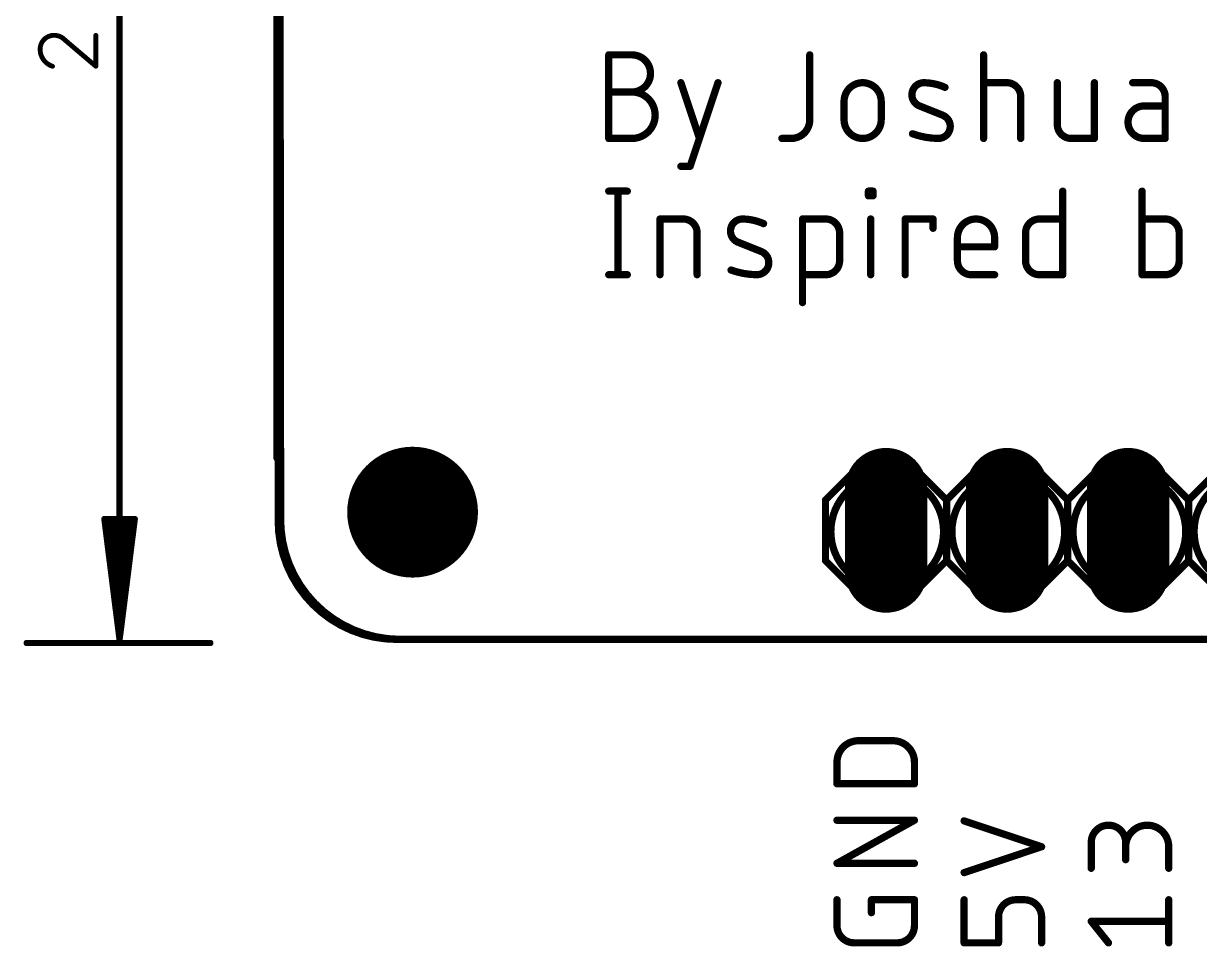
# Model space of a CAD drawing. Extents: x 6 to 264, y 30 to 75.
# Drawn here: x 5.58 to 30.25, y 30.39 to 49.74 of the extents above; entities that cross this region are included whole.
import ezdxf

# ---------------------------------------------------------------- set-up
doc = ezdxf.new("R2010")
doc.units = 0
for name, color, linetype in [('100', 3, 'CONTINUOUS'), ('101', 190, 'CONTINUOUS'), ('17', 110, 'CONTINUOUS'), ('20', 31, 'CONTINUOUS'), ('21', 253, 'CONTINUOUS'), ('25', 253, 'CONTINUOUS'), ('29', 253, 'CONTINUOUS'), ('30', 253, 'CONTINUOUS'), ('44', 253, 'CONTINUOUS'), ('47', 253, 'CONTINUOUS'), ('48', 253, 'CONTINUOUS'), ('51', 253, 'CONTINUOUS')]:
    doc.layers.add(name, color=color, linetype=linetype)

# ---------------------------------------------------------------- blocks, each defined once
blk = doc.blocks.new('RECT')
blk.add_solid([(-0.5, -0.5), (0.5, -0.5), (-0.5, 0.5), (0.5, 0.5)])
blk = doc.blocks.new('LONGP100')
at = {"const_width": 1}
blk.add_lwpolyline([(-0.5, 0), (0.5, 0)], dxfattribs=at)
at = {"const_width": 0.5}
for points in [[(-0.5, 0.25, 1), (-0.5, -0.25)], [(0.5, -0.25, 1), (0.5, 0.25)]]:
    blk.add_lwpolyline(points, format="xyb", dxfattribs=at)

msp = doc.modelspace()

# ---------------------------------------------------------------- linework, layer by layer
at = {"layer": '100', "const_width": 0.1524}
for points in [[(10.8966, 40.64), (10.8966, 62.8904)], [(10.922, 39.3192), (10.922, 40.6146)], [(63.246, 36.83), (13.4112, 36.83)]]:
    msp.add_lwpolyline(points, dxfattribs=at)
at = {"layer": '100'}
for points, const_width in [([(10.8966, 40.64, 0.4142), (10.922, 40.6146)], 0.1524), ([(10.9347, 40.64, 1), (10.8585, 40.64)], 0.0762), ([(10.8585, 40.64, 1), (10.9347, 40.64)], 0.0762), ([(10.9601, 40.6146, 1), (10.8839, 40.6146)], 0.0762), ([(10.922, 40.5765, 1), (10.922, 40.6527)], 0.0762), ([(23.6982, 37.9077, 1), (23.6982, 40.2735, 1), (23.6982, 37.9077)], 0.1524), ([(26.2382, 37.9077, 1), (26.2382, 40.2735, 1), (26.2382, 37.9077)], 0.1524), ([(28.7782, 37.9077, 1), (28.7782, 40.2735, 1), (28.7782, 37.9077)], 0.1524), ([(31.3182, 37.9077, 1), (31.3182, 40.2735, 1), (31.3182, 37.9077)], 0.1524), ([(10.922, 39.3192, 0.4142), (13.4112, 36.83)], 0.1524), ([(10.9601, 39.3192, 1), (10.8839, 39.3192)], 0.0762), ([(10.8839, 39.3192, 1), (10.9601, 39.3192)], 0.0762), ([(13.4112, 36.8681, 1), (13.4112, 36.7919)], 0.0762), ([(13.4112, 36.7919, 1), (13.4112, 36.8681)], 0.0762)]:
    msp.add_lwpolyline(points, format="xyb", dxfattribs=dict(at, const_width=const_width))
at = {"layer": '101', "const_width": 0.1524}
for points in [[(10.8966, 40.64), (10.8966, 62.8904)], [(10.922, 39.3192), (10.922, 40.6146)], [(63.246, 36.83), (13.4112, 36.83)]]:
    msp.add_lwpolyline(points, dxfattribs=at)
at = {"layer": '101'}
for points, const_width in [([(10.8966, 40.64, 0.4142), (10.922, 40.6146)], 0.1524), ([(10.9347, 40.64, 1), (10.8585, 40.64)], 0.0762), ([(10.8585, 40.64, 1), (10.9347, 40.64)], 0.0762), ([(10.9601, 40.6146, 1), (10.8839, 40.6146)], 0.0762), ([(10.922, 40.5765, 1), (10.922, 40.6527)], 0.0762), ([(10.922, 39.3192, 0.4142), (13.4112, 36.83)], 0.1524), ([(10.9601, 39.3192, 1), (10.8839, 39.3192)], 0.0762), ([(10.8839, 39.3192, 1), (10.9601, 39.3192)], 0.0762), ([(13.4112, 36.8681, 1), (13.4112, 36.7919)], 0.0762), ([(13.4112, 36.7919, 1), (13.4112, 36.8681)], 0.0762)]:
    msp.add_lwpolyline(points, format="xyb", dxfattribs=dict(at, const_width=const_width))
at = {"layer": '20', "const_width": 0.1524}
for points in [[(10.9474, 62.865), (10.9728, 39.37)], [(13.462, 36.83), (63.246, 36.83)]]:
    msp.add_lwpolyline(points, dxfattribs=at)
at = {"layer": '20'}
for points, const_width in [([(10.9728, 39.37, 0.4142), (13.462, 36.83)], 0.1524), ([(11.0109, 39.3696, 1), (10.9347, 39.3704)], 0.0762), ([(10.9347, 39.37, 1), (11.0109, 39.37)], 0.0762), ([(13.462, 36.8681, 1), (13.462, 36.7919)], 0.0762), ([(13.4616, 36.7919, 1), (13.4624, 36.8681)], 0.0762)]:
    msp.add_lwpolyline(points, format="xyb", dxfattribs=dict(at, const_width=const_width))
for centre, radius in [((13.7414, 39.497), 1.27), ((23.6728, 39.116), 0.4953), ((26.2128, 39.116), 0.4953), ((28.7528, 39.116), 0.4953)]:
    msp.add_circle(centre, radius, dxfattribs=at)
at = {"layer": '21', "const_width": 0.1524}
for points in [[(23.0378, 40.386), (22.4028, 39.751)], [(23.0378, 40.386), (24.3078, 40.386)], [(24.3078, 40.386), (24.9428, 39.751)], [(24.9428, 39.751), (25.5778, 40.386)], [(25.5778, 40.386), (26.8478, 40.386)], [(26.8478, 40.386), (27.4828, 39.751)], [(27.4828, 39.751), (28.1178, 40.386)], [(28.1178, 40.386), (29.3878, 40.386)], [(29.3878, 40.386), (30.0228, 39.751)], [(30.6578, 40.386), (30.0228, 39.751)], [(22.4028, 39.751), (22.4028, 38.481)], [(24.9428, 39.751), (24.9428, 38.481)], [(27.4828, 39.751), (27.4828, 38.481)], [(30.0228, 39.751), (30.0228, 38.481)], [(22.4028, 38.481), (23.0378, 37.846)], [(24.9428, 38.481), (24.3078, 37.846)], [(25.5778, 37.846), (24.9428, 38.481)], [(27.4828, 38.481), (26.8478, 37.846)], [(28.1178, 37.846), (27.4828, 38.481)], [(30.0228, 38.481), (29.3878, 37.846)], [(30.0228, 38.481), (30.6578, 37.846)], [(24.3078, 37.846), (23.0378, 37.846)], [(26.8478, 37.846), (25.5778, 37.846)], [(29.3878, 37.846), (28.1178, 37.846)]]:
    msp.add_lwpolyline(points, dxfattribs=at)
at = {"layer": '21', "const_width": 0.0762}
for points in [[(23.0378, 40.4241, 1), (23.0378, 40.3479)], [(23.0647, 40.3591, 1), (23.0109, 40.4129)], [(24.3347, 40.4129, 1), (24.2809, 40.3591)], [(24.3078, 40.3479, 1), (24.3078, 40.4241)], [(25.5778, 40.4241, 1), (25.5778, 40.3479)], [(25.6047, 40.3591, 1), (25.5509, 40.4129)], [(26.8747, 40.4129, 1), (26.8209, 40.3591)], [(26.8478, 40.3479, 1), (26.8478, 40.4241)], [(28.1178, 40.4241, 1), (28.1178, 40.3479)], [(28.1447, 40.3591, 1), (28.0909, 40.4129)], [(29.4147, 40.4129, 1), (29.3609, 40.3591)], [(29.3878, 40.3479, 1), (29.3878, 40.4241)], [(22.4409, 39.751, 1), (22.3647, 39.751)], [(22.3759, 39.7779, 1), (22.4297, 39.7241)], [(24.9809, 39.751, 1), (24.9047, 39.751)], [(24.9159, 39.7779, 1), (24.9697, 39.7241)], [(24.9159, 39.7241, 1), (24.9697, 39.7779)], [(27.5209, 39.751, 1), (27.4447, 39.751)], [(27.4559, 39.7779, 1), (27.5097, 39.7241)], [(27.4559, 39.7241, 1), (27.5097, 39.7779)], [(30.0609, 39.751, 1), (29.9847, 39.751)], [(29.9959, 39.7779, 1), (30.0497, 39.7241)], [(29.9959, 39.7241, 1), (30.0497, 39.7779)], [(22.3647, 38.481, 1), (22.4409, 38.481)], [(22.4297, 38.5079, 1), (22.3759, 38.4541)], [(24.9047, 38.481, 1), (24.9809, 38.481)], [(24.9697, 38.5079, 1), (24.9159, 38.4541)], [(24.9697, 38.4541, 1), (24.9159, 38.5079)], [(27.4447, 38.481, 1), (27.5209, 38.481)], [(27.5097, 38.5079, 1), (27.4559, 38.4541)], [(27.5097, 38.4541, 1), (27.4559, 38.5079)], [(29.9847, 38.481, 1), (30.0609, 38.481)], [(30.0497, 38.5079, 1), (29.9959, 38.4541)], [(30.0497, 38.4541, 1), (29.9959, 38.5079)], [(23.0378, 37.8841, 1), (23.0378, 37.8079)], [(23.0109, 37.8191, 1), (23.0647, 37.8729)], [(24.2809, 37.8729, 1), (24.3347, 37.8191)], [(24.3078, 37.8079, 1), (24.3078, 37.8841)], [(25.5778, 37.8841, 1), (25.5778, 37.8079)], [(25.5509, 37.8191, 1), (25.6047, 37.8729)], [(26.8209, 37.8729, 1), (26.8747, 37.8191)], [(26.8478, 37.8079, 1), (26.8478, 37.8841)], [(28.1178, 37.8841, 1), (28.1178, 37.8079)], [(28.0909, 37.8191, 1), (28.1447, 37.8729)], [(29.3609, 37.8729, 1), (29.4147, 37.8191)], [(29.3878, 37.8079, 1), (29.3878, 37.8841)]]:
    msp.add_lwpolyline(points, format="xyb", dxfattribs=at)
at = {"layer": '25', "const_width": 0.1524}
for points in [[(17.8562, 47.3329), (17.8562, 49.0855)], [(17.8562, 49.0855), (18.343, 49.0855)], [(22.0729, 49.0855), (22.0729, 47.7224)], [(25.7198, 47.3329), (25.7198, 49.0855)], [(17.8562, 48.3066), (18.343, 48.3066)], [(19.3694, 48.5013), (19.7588, 47.3329)], [(19.5641, 46.7487), (20.1483, 48.5013)], [(25.7198, 48.5013), (26.2066, 48.5013)], [(27.266, 48.5013), (27.266, 47.625)], [(28.0449, 47.3329), (28.0449, 48.5013)], [(29.2368, 48.5013), (28.8474, 48.5013)], [(22.7931, 47.7224), (22.7931, 48.1118)], [(23.572, 48.1118), (23.572, 47.7224)], [(26.4987, 48.2092), (26.4987, 47.3329)], [(29.5289, 47.3329), (29.5289, 48.2092)], [(24.8617, 47.8197), (24.3749, 48.0145)], [(29.5289, 48.0145), (29.0908, 48.0145)], [(18.343, 47.3329), (17.8562, 47.3329)], [(21.6834, 47.3329), (21.4887, 47.3329)], [(27.5581, 47.3329), (28.0449, 47.3329)], [(29.0908, 47.3329), (29.5289, 47.3329)], [(19.3694, 46.7487), (19.5641, 46.7487)], [(17.8562, 46.228), (18.2457, 46.228)], [(18.0509, 46.228), (18.0509, 44.4754)], [(23.3035, 46.1306), (23.3035, 46.228)], [(23.3035, 46.228), (23.4008, 46.228)], [(23.4008, 46.1306), (23.3035, 46.1306)], [(23.4008, 46.228), (23.4008, 46.1306)], [(27.3793, 46.228), (27.3793, 44.4754)], [(29.0439, 46.228), (29.0439, 44.4754)], [(18.9316, 44.4754), (18.9316, 45.6438)], [(18.9316, 45.6438), (19.4184, 45.6438)], [(21.9204, 43.8912), (21.9204, 45.6438)], [(21.9204, 45.6438), (22.4072, 45.6438)], [(23.3522, 44.4754), (23.3522, 45.6438)], [(24.0752, 44.4754), (24.0752, 45.6438)], [(24.0752, 45.6438), (24.6594, 45.6438)], [(24.6594, 45.6438), (24.6594, 45.4491)], [(26.8924, 45.6438), (27.3793, 45.6438)], [(29.5308, 45.6438), (29.0439, 45.6438)], [(19.7105, 45.3517), (19.7105, 44.4754)], [(22.6993, 45.3517), (22.6993, 44.7675)], [(26.6003, 44.7675), (26.6003, 45.3517)], [(29.8229, 44.7675), (29.8229, 45.3517)], [(21.0554, 44.9622), (20.5686, 45.157)], [(25.1715, 44.7675), (25.1715, 45.2543)], [(25.9505, 45.2543), (25.9505, 45.0596)], [(25.9505, 45.0596), (25.1715, 45.0596)], [(17.8562, 44.4754), (18.2457, 44.4754)], [(22.4072, 44.4754), (21.9204, 44.4754)], [(25.9505, 44.4754), (25.4636, 44.4754)], [(27.3793, 44.4754), (26.8924, 44.4754)], [(29.0439, 44.4754), (29.5308, 44.4754)]]:
    msp.add_lwpolyline(points, dxfattribs=at)
at = {"layer": '25'}
for points, const_width in [([(17.8943, 49.0855, 1), (17.8181, 49.0855)], 0.0762), ([(17.8562, 49.1236, 1), (17.8562, 49.0474)], 0.0762), ([(18.343, 48.3066, 1), (18.343, 49.0855)], 0.1524), ([(18.343, 49.1236, 1), (18.343, 49.0474)], 0.0762), ([(18.343, 49.0474, 1), (18.343, 49.1236)], 0.0762), ([(22.111, 49.0855, 1), (22.0348, 49.0855)], 0.0762), ([(25.7579, 49.0855, 1), (25.6817, 49.0855)], 0.0762), ([(17.8562, 48.3447, 1), (17.8562, 48.2685)], 0.0762), ([(18.343, 47.3329, 1), (18.343, 48.3066)], 0.1524), ([(18.343, 48.3447, 1), (18.343, 48.2685)], 0.0762), ([(18.343, 48.3447, 1), (18.343, 48.2685)], 0.0762), ([(18.343, 48.2685, 1), (18.343, 48.3447)], 0.0762), ([(19.4055, 48.5133, 1), (19.3332, 48.4893)], 0.0762), ([(20.1844, 48.4893, 1), (20.1121, 48.5133)], 0.0762), ([(23.572, 48.1118, 1), (22.7931, 48.1118)], 0.1524), ([(24.4722, 48.5013, 0.8318), (24.3749, 48.0145)], 0.1524), ([(24.9104, 48.4039, 0.1025), (24.4722, 48.5013)], 0.1524), ([(24.4728, 48.5394, 1), (24.4717, 48.4632)], 0.0762), ([(24.4717, 48.4632, 1), (24.4728, 48.5394)], 0.0762), ([(24.8947, 48.3692, 1), (24.926, 48.4387)], 0.0762), ([(25.7198, 48.5394, 1), (25.7198, 48.4632)], 0.0762), ([(26.4987, 48.2092, 0.4142), (26.2066, 48.5013)], 0.1524), ([(26.2066, 48.5394, 1), (26.2066, 48.4632)], 0.0762), ([(26.2066, 48.4632, 1), (26.2066, 48.5394)], 0.0762), ([(27.3041, 48.5013, 1), (27.2279, 48.5013)], 0.0762), ([(28.083, 48.5013, 1), (28.0068, 48.5013)], 0.0762), ([(28.8474, 48.5394, 1), (28.8474, 48.4632)], 0.0762), ([(29.5289, 48.2092, 0.4142), (29.2368, 48.5013)], 0.1524), ([(29.2368, 48.5394, 1), (29.2368, 48.4632)], 0.0762), ([(29.2368, 48.4632, 1), (29.2368, 48.5394)], 0.0762), ([(22.8312, 48.1118, 1), (22.755, 48.1118)], 0.0762), ([(22.755, 48.1118, 1), (22.8312, 48.1118)], 0.0762), ([(23.6101, 48.1118, 1), (23.5339, 48.1118)], 0.0762), ([(23.5339, 48.1118, 1), (23.6101, 48.1118)], 0.0762), ([(26.5368, 48.2092, 1), (26.4606, 48.2092)], 0.0762), ([(26.4606, 48.2092, 1), (26.5368, 48.2092)], 0.0762), ([(29.567, 48.2092, 1), (29.4908, 48.2092)], 0.0762), ([(29.4908, 48.2092, 1), (29.567, 48.2092)], 0.0762), ([(24.389, 48.0498, 1), (24.3607, 47.9791)], 0.0762), ([(24.3607, 47.9791, 1), (24.389, 48.0498)], 0.0762), ([(24.7643, 47.3329, 0.8318), (24.8617, 47.8197)], 0.1524), ([(24.8758, 47.8551, 1), (24.8475, 47.7844)], 0.0762), ([(24.8475, 47.7844, 1), (24.8758, 47.8551)], 0.0762), ([(29.0908, 48.0145, 1), (29.0908, 47.3329)], 0.1524), ([(29.0908, 48.0526, 1), (29.0908, 47.9764)], 0.0762), ([(29.0908, 47.9764, 1), (29.0908, 48.0526)], 0.0762), ([(29.5289, 47.9764, 1), (29.5289, 48.0526)], 0.0762), ([(21.6834, 47.3329, 0.4142), (22.0729, 47.7224)], 0.1524), ([(22.111, 47.7224, 1), (22.0348, 47.7224)], 0.0762), ([(22.0348, 47.7224, 1), (22.111, 47.7224)], 0.0762), ([(22.7931, 47.7224, 1), (23.572, 47.7224)], 0.1524), ([(22.8312, 47.7224, 1), (22.755, 47.7224)], 0.0762), ([(22.755, 47.7224, 1), (22.8312, 47.7224)], 0.0762), ([(23.6101, 47.7224, 1), (23.5339, 47.7224)], 0.0762), ([(23.5339, 47.7224, 1), (23.6101, 47.7224)], 0.0762), ([(27.266, 47.625, 0.4142), (27.5581, 47.3329)], 0.1524), ([(27.3041, 47.625, 1), (27.2279, 47.625)], 0.0762), ([(27.2279, 47.625, 1), (27.3041, 47.625)], 0.0762), ([(17.8562, 47.371, 1), (17.8562, 47.2948)], 0.0762), ([(17.8181, 47.3329, 1), (17.8943, 47.3329)], 0.0762), ([(18.343, 47.371, 1), (18.343, 47.2948)], 0.0762), ([(18.343, 47.2948, 1), (18.343, 47.371)], 0.0762), ([(19.7227, 47.3209, 1), (19.795, 47.3449)], 0.0762), ([(21.4887, 47.371, 1), (21.4887, 47.2948)], 0.0762), ([(21.6834, 47.371, 1), (21.6834, 47.2948)], 0.0762), ([(21.6834, 47.2948, 1), (21.6834, 47.371)], 0.0762), ([(24.2288, 47.4303, 0.083), (24.7643, 47.3329)], 0.1524), ([(24.2417, 47.4661, 1), (24.2159, 47.3944)], 0.0762), ([(24.7649, 47.371, 1), (24.7638, 47.2948)], 0.0762), ([(24.7638, 47.2948, 1), (24.7649, 47.371)], 0.0762), ([(25.6817, 47.3329, 1), (25.7579, 47.3329)], 0.0762), ([(26.4606, 47.3329, 1), (26.5368, 47.3329)], 0.0762), ([(27.5581, 47.371, 1), (27.5581, 47.2948)], 0.0762), ([(27.5581, 47.2948, 1), (27.5581, 47.371)], 0.0762), ([(28.0068, 47.3329, 1), (28.083, 47.3329)], 0.0762), ([(28.0449, 47.2948, 1), (28.0449, 47.371)], 0.0762), ([(29.0908, 47.371, 1), (29.0908, 47.2948)], 0.0762), ([(29.0908, 47.2948, 1), (29.0908, 47.371)], 0.0762), ([(29.4908, 47.3329, 1), (29.567, 47.3329)], 0.0762), ([(29.5289, 47.2948, 1), (29.5289, 47.371)], 0.0762), ([(19.3694, 46.7868, 1), (19.3694, 46.7106)], 0.0762), ([(19.5279, 46.7607, 1), (19.6002, 46.7367)], 0.0762), ([(19.5641, 46.7106, 1), (19.5641, 46.7868)], 0.0762), ([(17.8562, 46.2661, 1), (17.8562, 46.1899)], 0.0762), ([(18.089, 46.228, 1), (18.0128, 46.228)], 0.0762), ([(18.2457, 46.1899, 1), (18.2457, 46.2661)], 0.0762), ([(23.3416, 46.228, 1), (23.2654, 46.228)], 0.0762), ([(23.3035, 46.2661, 1), (23.3035, 46.1899)], 0.0762), ([(23.3035, 46.1687, 1), (23.3035, 46.0925)], 0.0762), ([(23.2654, 46.1306, 1), (23.3416, 46.1306)], 0.0762), ([(23.4389, 46.228, 1), (23.3627, 46.228)], 0.0762), ([(23.3627, 46.1306, 1), (23.4389, 46.1306)], 0.0762), ([(23.4008, 46.1899, 1), (23.4008, 46.2661)], 0.0762), ([(23.4008, 46.0925, 1), (23.4008, 46.1687)], 0.0762), ([(27.4174, 46.228, 1), (27.3412, 46.228)], 0.0762), ([(29.082, 46.228, 1), (29.0058, 46.228)], 0.0762), ([(18.9697, 45.6438, 1), (18.8935, 45.6438)], 0.0762), ([(18.9316, 45.6819, 1), (18.9316, 45.6057)], 0.0762), ([(19.7105, 45.3517, 0.4142), (19.4184, 45.6438)], 0.1524), ([(19.4184, 45.6819, 1), (19.4184, 45.6057)], 0.0762), ([(19.4184, 45.6057, 1), (19.4184, 45.6819)], 0.0762), ([(20.6659, 45.6438, 0.8318), (20.5686, 45.157)], 0.1524), ([(21.1041, 45.5464, 0.1025), (20.6659, 45.6438)], 0.1524), ([(20.6665, 45.6819, 1), (20.6654, 45.6057)], 0.0762), ([(20.6654, 45.6057, 1), (20.6665, 45.6819)], 0.0762), ([(21.9585, 45.6438, 1), (21.8823, 45.6438)], 0.0762), ([(21.9204, 45.6819, 1), (21.9204, 45.6057)], 0.0762), ([(22.6993, 45.3517, 0.4142), (22.4072, 45.6438)], 0.1524), ([(22.4072, 45.6819, 1), (22.4072, 45.6057)], 0.0762), ([(22.4072, 45.6057, 1), (22.4072, 45.6819)], 0.0762), ([(23.3903, 45.6438, 1), (23.3141, 45.6438)], 0.0762), ([(24.1133, 45.6438, 1), (24.0371, 45.6438)], 0.0762), ([(24.0752, 45.6819, 1), (24.0752, 45.6057)], 0.0762), ([(24.6975, 45.6438, 1), (24.6213, 45.6438)], 0.0762), ([(24.6594, 45.6057, 1), (24.6594, 45.6819)], 0.0762), ([(25.9505, 45.2543, 1), (25.1715, 45.2543)], 0.1524), ([(26.8924, 45.6438, 0.4142), (26.6003, 45.3517)], 0.1524), ([(26.8924, 45.6819, 1), (26.8924, 45.6057)], 0.0762), ([(26.8924, 45.6057, 1), (26.8924, 45.6819)], 0.0762), ([(27.3793, 45.6057, 1), (27.3793, 45.6819)], 0.0762), ([(29.0439, 45.6819, 1), (29.0439, 45.6057)], 0.0762), ([(29.8229, 45.3517, 0.4142), (29.5308, 45.6438)], 0.1524), ([(29.5308, 45.6819, 1), (29.5308, 45.6057)], 0.0762), ([(29.5308, 45.6057, 1), (29.5308, 45.6819)], 0.0762), ([(19.7486, 45.3517, 1), (19.6724, 45.3517)], 0.0762), ([(21.0884, 45.5117, 1), (21.1197, 45.5812)], 0.0762), ([(22.7374, 45.3517, 1), (22.6612, 45.3517)], 0.0762), ([(24.6213, 45.4491, 1), (24.6975, 45.4491)], 0.0762), ([(26.6384, 45.3517, 1), (26.5622, 45.3517)], 0.0762), ([(29.861, 45.3517, 1), (29.7848, 45.3517)], 0.0762), ([(19.6724, 45.3517, 1), (19.7486, 45.3517)], 0.0762), ([(20.5827, 45.1923, 1), (20.5544, 45.1216)], 0.0762), ([(20.5544, 45.1216, 1), (20.5827, 45.1923)], 0.0762), ([(22.6612, 45.3517, 1), (22.7374, 45.3517)], 0.0762), ([(25.2096, 45.2543, 1), (25.1334, 45.2543)], 0.0762), ([(25.1334, 45.2543, 1), (25.2096, 45.2543)], 0.0762), ([(25.9886, 45.2543, 1), (25.9124, 45.2543)], 0.0762), ([(25.9124, 45.2543, 1), (25.9886, 45.2543)], 0.0762), ([(26.5622, 45.3517, 1), (26.6384, 45.3517)], 0.0762), ([(29.7848, 45.3517, 1), (29.861, 45.3517)], 0.0762), ([(20.958, 44.4754, 0.8318), (21.0554, 44.9622)], 0.1524), ([(21.0695, 44.9976, 1), (21.0413, 44.9269)], 0.0762), ([(21.0412, 44.9269, 1), (21.0696, 44.9976)], 0.0762), ([(25.1715, 45.0977, 1), (25.1715, 45.0215)], 0.0762), ([(25.9124, 45.0596, 1), (25.9886, 45.0596)], 0.0762), ([(25.9505, 45.0215, 1), (25.9505, 45.0977)], 0.0762), ([(22.4072, 44.4754, 0.4142), (22.6993, 44.7675)], 0.1524), ([(22.7374, 44.7675, 1), (22.6612, 44.7675)], 0.0762), ([(22.6612, 44.7675, 1), (22.7374, 44.7675)], 0.0762), ([(25.1715, 44.7675, 0.4142), (25.4636, 44.4754)], 0.1524), ([(25.2096, 44.7675, 1), (25.1334, 44.7675)], 0.0762), ([(25.1334, 44.7675, 1), (25.2096, 44.7675)], 0.0762), ([(26.6003, 44.7675, 0.4142), (26.8924, 44.4754)], 0.1524), ([(26.6384, 44.7675, 1), (26.5622, 44.7675)], 0.0762), ([(26.5622, 44.7675, 1), (26.6384, 44.7675)], 0.0762), ([(29.5308, 44.4754, 0.4142), (29.8229, 44.7675)], 0.1524), ([(29.861, 44.7675, 1), (29.7848, 44.7675)], 0.0762), ([(29.7848, 44.7675, 1), (29.861, 44.7675)], 0.0762), ([(17.8562, 44.5135, 1), (17.8562, 44.4373)], 0.0762), ([(18.0128, 44.4754, 1), (18.089, 44.4754)], 0.0762), ([(18.2457, 44.4373, 1), (18.2457, 44.5135)], 0.0762), ([(18.8935, 44.4754, 1), (18.9697, 44.4754)], 0.0762), ([(19.6724, 44.4754, 1), (19.7486, 44.4754)], 0.0762), ([(20.4225, 44.5728, 0.083), (20.958, 44.4754)], 0.1524), ([(20.4354, 44.6086, 1), (20.4096, 44.5369)], 0.0762), ([(20.9586, 44.5135, 1), (20.9575, 44.4373)], 0.0762), ([(20.9575, 44.4373, 1), (20.9586, 44.5135)], 0.0762), ([(21.9204, 44.5135, 1), (21.9204, 44.4373)], 0.0762), ([(22.4072, 44.5135, 1), (22.4072, 44.4373)], 0.0762), ([(22.4072, 44.4373, 1), (22.4072, 44.5135)], 0.0762), ([(23.3141, 44.4754, 1), (23.3903, 44.4754)], 0.0762), ([(24.0371, 44.4754, 1), (24.1133, 44.4754)], 0.0762), ([(25.4636, 44.5135, 1), (25.4636, 44.4373)], 0.0762), ([(25.4636, 44.4373, 1), (25.4636, 44.5135)], 0.0762), ([(25.9505, 44.4373, 1), (25.9505, 44.5135)], 0.0762), ([(26.8924, 44.5135, 1), (26.8924, 44.4373)], 0.0762), ([(26.8924, 44.4373, 1), (26.8924, 44.5135)], 0.0762), ([(27.3412, 44.4754, 1), (27.4174, 44.4754)], 0.0762), ([(27.3793, 44.4373, 1), (27.3793, 44.5135)], 0.0762), ([(29.0439, 44.5135, 1), (29.0439, 44.4373)], 0.0762), ([(29.0058, 44.4754, 1), (29.082, 44.4754)], 0.0762), ([(29.5308, 44.5135, 1), (29.5308, 44.4373)], 0.0762), ([(29.5308, 44.4373, 1), (29.5308, 44.5135)], 0.0762), ([(21.8823, 43.8912, 1), (21.9585, 43.8912)], 0.0762)]:
    msp.add_lwpolyline(points, format="xyb", dxfattribs=dict(at, const_width=const_width))
at = {"layer": '29'}
for points, const_width in [([(13.7414, 38.8112, 1), (13.7414, 40.1828, 1), (13.7414, 38.8112)], 1.3716), ([(23.6728, 38.8175, 1), (23.6728, 39.4145, 1), (23.6728, 38.8175)], 0.5969), ([(26.2128, 38.8175, 1), (26.2128, 39.4145, 1), (26.2128, 38.8175)], 0.5969), ([(28.7528, 38.8175, 1), (28.7528, 39.4145, 1), (28.7528, 38.8175)], 0.5969)]:
    msp.add_lwpolyline(points, format="xyb", dxfattribs=dict(at, const_width=const_width))
at = {"layer": '30'}
for points, const_width in [([(13.7414, 38.8112, 1), (13.7414, 40.1828, 1), (13.7414, 38.8112)], 1.3716), ([(23.6728, 38.8175, 1), (23.6728, 39.4145, 1), (23.6728, 38.8175)], 0.5969), ([(26.2128, 38.8175, 1), (26.2128, 39.4145, 1), (26.2128, 38.8175)], 0.5969), ([(28.7528, 38.8175, 1), (28.7528, 39.4145, 1), (28.7528, 38.8175)], 0.5969)]:
    msp.add_lwpolyline(points, format="xyb", dxfattribs=dict(at, const_width=const_width))
at = {"layer": '44'}
for centre in [(23.6728, 39.116), (26.2128, 39.116), (28.7528, 39.116)]:
    msp.add_circle(centre, 0.508, dxfattribs=at)
at = {"layer": '47'}
for points, const_width in [([(7.5946, 65.3146), (7.5946, 36.8188)], 0.13), ([(6.4472, 49.3976), (7.0963, 48.8459)], 0.1016), ([(7.0963, 48.8459), (7.0963, 49.495)], 0.1016), ([(7.5946, 36.8188), (7.2754, 39.3538)], 0.13), ([(7.2754, 39.3538), (7.9138, 39.3538)], 0.13), ([(7.5946, 36.8188), (7.3346, 39.3538)], 0.13), ([(7.5946, 36.8188), (7.4646, 39.3538)], 0.13), ([(7.9138, 39.3538), (7.5946, 36.8188)], 0.13), ([(7.7246, 39.3538), (7.5946, 36.8188)], 0.13), ([(7.8546, 39.3538), (7.5946, 36.8188)], 0.13), ([(9.4996, 36.7538), (5.6446, 36.7538)], 0.13)]:
    msp.add_lwpolyline(points, dxfattribs=dict(at, const_width=const_width))
for points, const_width in [([(6.22, 49.495, 0.4142), (5.9279, 49.2029)], 0.1016), ([(6.4472, 49.3976, 0.2053), (6.22, 49.495)], 0.1016), ([(6.22, 49.5204, 1), (6.22, 49.4696)], 0.0508), ([(6.22, 49.4696, 1), (6.22, 49.5204)], 0.0508), ([(6.4636, 49.417, 1), (6.4307, 49.3783)], 0.0508), ([(6.4288, 49.3801, 1), (6.4656, 49.4151)], 0.0508), ([(7.1217, 49.495, 1), (7.0709, 49.495)], 0.0508), ([(5.9279, 49.2029, 0.3252), (6.1875, 48.8459)], 0.1016), ([(5.9533, 49.2029, 1), (5.9025, 49.2029)], 0.0508), ([(5.9025, 49.2029, 1), (5.9533, 49.2029)], 0.0508), ([(6.1797, 48.8217, 1), (6.1954, 48.87)], 0.0508), ([(7.0709, 48.8459, 1), (7.1217, 48.8459)], 0.0508), ([(7.0798, 48.8265, 1), (7.1128, 48.8652)], 0.0508), ([(7.3076, 39.3579, 1), (7.2431, 39.3497)], 0.065), ([(7.2754, 39.3863, 1), (7.2754, 39.3213)], 0.065), ([(7.3669, 39.3571, 1), (7.3023, 39.3505)], 0.065), ([(7.4971, 39.3555, 1), (7.4321, 39.3521)], 0.065), ([(7.7571, 39.3521, 1), (7.6921, 39.3555)], 0.065), ([(7.8869, 39.3505, 1), (7.8223, 39.3571)], 0.065), ([(7.9461, 39.3497, 1), (7.8816, 39.3579)], 0.065), ([(7.9138, 39.3213, 1), (7.9138, 39.3863)], 0.065), ([(5.6446, 36.7863, 1), (5.6446, 36.7213)], 0.065), ([(7.5624, 36.8229, 1), (7.6268, 36.8147)], 0.065), ([(7.5623, 36.8221, 1), (7.6269, 36.8155)], 0.065), ([(7.5621, 36.8171, 1), (7.6271, 36.8205)], 0.065), ([(7.5621, 36.8205, 1), (7.6271, 36.8171)], 0.065), ([(7.5621, 36.8188, 1), (7.6271, 36.8188)], 0.065), ([(7.5623, 36.8155, 1), (7.6269, 36.8221)], 0.065), ([(7.5624, 36.8147, 1), (7.6268, 36.8229)], 0.065), ([(9.4996, 36.7213, 1), (9.4996, 36.7863)], 0.065)]:
    msp.add_lwpolyline(points, format="xyb", dxfattribs=dict(at, const_width=const_width))
at = {"layer": '48'}
for points, const_width in [([(23.0957, 34.7051, 0.4142), (22.6441, 34.2535)], 0.1524), ([(23.0957, 34.7432, 1), (23.0957, 34.667)], 0.0762), ([(23.0957, 34.667, 1), (23.0957, 34.7432)], 0.0762), ([(24.2697, 34.2535, 0.4142), (23.8181, 34.7051)], 0.1524), ([(23.8181, 34.7432, 1), (23.8181, 34.667)], 0.0762), ([(23.8181, 34.667, 1), (23.8181, 34.7432)], 0.0762), ([(22.6822, 34.2535, 1), (22.606, 34.2535)], 0.0762), ([(22.606, 34.2535, 1), (22.6822, 34.2535)], 0.0762), ([(24.3078, 34.2535, 1), (24.2316, 34.2535)], 0.0762), ([(24.2316, 34.2535, 1), (24.3078, 34.2535)], 0.0762), ([(22.6441, 33.8401, 1), (22.6441, 33.7639)], 0.0762), ([(22.606, 33.802, 1), (22.6822, 33.802)], 0.0762), ([(24.2316, 33.802, 1), (24.3078, 33.802)], 0.0762), ([(24.2697, 33.7639, 1), (24.2697, 33.8401)], 0.0762), ([(22.6441, 33.0758, 1), (22.6441, 32.9996)], 0.0762), ([(24.2882, 33.0044, 1), (24.2512, 33.071)], 0.0762), ([(24.2697, 32.9996, 1), (24.2697, 33.0758)], 0.0762), ([(25.3231, 33.06, 1), (25.2991, 32.9877)], 0.0762), ([(28.7006, 32.5723, 1), (27.9781, 32.5723)], 0.1524), ([(29.6037, 32.482, 1), (28.7006, 32.482)], 0.1524), ([(28.0162, 32.5723, 1), (27.94, 32.5723)], 0.0762), ([(27.94, 32.5723, 1), (28.0162, 32.5723)], 0.0762), ([(28.7387, 32.5723, 1), (28.6625, 32.5723)], 0.0762), ([(28.6625, 32.5723, 1), (28.7387, 32.5723)], 0.0762), ([(26.9487, 32.4458, 1), (26.9247, 32.5181)], 0.0762), ([(26.9247, 32.4458, 1), (26.9487, 32.5181)], 0.0762), ([(28.6625, 32.482, 1), (28.7387, 32.482)], 0.0762), ([(29.6418, 32.482, 1), (29.5656, 32.482)], 0.0762), ([(29.5656, 32.482, 1), (29.6418, 32.482)], 0.0762), ([(22.6441, 32.1727, 1), (22.6441, 32.0965)], 0.0762), ([(22.6256, 32.1679, 1), (22.6626, 32.1013)], 0.0762), ([(24.2697, 32.0965, 1), (24.2697, 32.1727)], 0.0762), ([(28.6625, 32.211, 1), (28.7387, 32.211)], 0.0762), ([(25.2991, 31.9763, 1), (25.3231, 31.904)], 0.0762), ([(27.94, 32.0304, 1), (28.0162, 32.0304)], 0.0762), ([(29.5656, 32.0304, 1), (29.6418, 32.0304)], 0.0762), ([(22.6822, 31.3704, 1), (22.606, 31.3704)], 0.0762), ([(23.4047, 31.3704, 1), (23.3285, 31.3704)], 0.0762), ([(23.3666, 31.4085, 1), (23.3666, 31.3323)], 0.0762), ([(24.3078, 31.3704, 1), (24.2316, 31.3704)], 0.0762), ([(24.2697, 31.3323, 1), (24.2697, 31.4085)], 0.0762), ([(25.3492, 31.3704, 1), (25.273, 31.3704)], 0.0762), ([(26.3948, 31.3704, 0.4142), (26.0336, 31.0092)], 0.1524), ([(26.3948, 31.4085, 1), (26.3948, 31.3323)], 0.0762), ([(26.3948, 31.3323, 1), (26.3948, 31.4085)], 0.0762), ([(26.9367, 31.0092, 0.4142), (26.5755, 31.3704)], 0.1524), ([(26.5755, 31.4085, 1), (26.5755, 31.3323)], 0.0762), ([(26.5755, 31.3323, 1), (26.5755, 31.4085)], 0.0762), ([(29.6418, 31.3704, 1), (29.5656, 31.3704)], 0.0762), ([(23.3285, 31.0995, 1), (23.4047, 31.0995)], 0.0762), ([(26.0717, 31.0092, 1), (25.9955, 31.0092)], 0.0762), ([(26.9748, 31.0092, 1), (26.8986, 31.0092)], 0.0762), ([(22.6441, 30.8285, 0.4142), (23.0053, 30.4673)], 0.1524), ([(22.6822, 30.8285, 1), (22.606, 30.8285)], 0.0762), ([(22.606, 30.8285, 1), (22.6822, 30.8285)], 0.0762), ([(23.9085, 30.4673, 0.4142), (24.2697, 30.8285)], 0.1524), ([(24.3078, 30.8285, 1), (24.2316, 30.8285)], 0.0762), ([(24.2316, 30.8285, 1), (24.3078, 30.8285)], 0.0762), ([(25.9955, 31.0092, 1), (26.0717, 31.0092)], 0.0762), ([(26.8986, 31.0092, 1), (26.9748, 31.0092)], 0.0762), ([(28.0079, 30.9427, 1), (27.9483, 30.8951)], 0.0762), ([(27.9781, 30.957, 1), (27.9781, 30.8808)], 0.0762), ([(29.6037, 30.8808, 1), (29.6037, 30.957)], 0.0762), ([(23.0053, 30.5054, 1), (23.0053, 30.4292)], 0.0762), ([(23.0053, 30.4292, 1), (23.0053, 30.5054)], 0.0762), ([(23.9085, 30.5054, 1), (23.9085, 30.4292)], 0.0762), ([(23.9085, 30.4292, 1), (23.9085, 30.5054)], 0.0762), ([(25.3111, 30.5054, 1), (25.3111, 30.4292)], 0.0762), ([(25.273, 30.4673, 1), (25.3492, 30.4673)], 0.0762), ([(25.9955, 30.4673, 1), (26.0717, 30.4673)], 0.0762), ([(26.0336, 30.4292, 1), (26.0336, 30.5054)], 0.0762), ([(26.8986, 30.4673, 1), (26.9748, 30.4673)], 0.0762), ([(28.3096, 30.4435, 1), (28.3691, 30.4911)], 0.0762), ([(29.5656, 30.4673, 1), (29.6418, 30.4673)], 0.0762)]:
    msp.add_lwpolyline(points, format="xyb", dxfattribs=dict(at, const_width=const_width))
at = {"layer": '48', "const_width": 0.1524}
for points in [[(23.0957, 34.7051), (23.8181, 34.7051)], [(22.6441, 33.802), (22.6441, 34.2535)], [(24.2697, 34.2535), (24.2697, 33.802)], [(24.2697, 33.802), (22.6441, 33.802)], [(22.6441, 32.1346), (24.2697, 33.0377)], [(24.2697, 33.0377), (22.6441, 33.0377)], [(26.9367, 32.482), (25.3111, 33.0238)], [(27.9781, 32.0304), (27.9781, 32.5723)], [(28.7006, 32.5723), (28.7006, 32.211)], [(25.3111, 31.9401), (26.9367, 32.482)], [(29.6037, 32.0304), (29.6037, 32.482)], [(24.2697, 32.1346), (22.6441, 32.1346)], [(22.6441, 30.8285), (22.6441, 31.3704)], [(23.3666, 31.0995), (23.3666, 31.3704)], [(23.3666, 31.3704), (24.2697, 31.3704)], [(24.2697, 31.3704), (24.2697, 30.8285)], [(25.3111, 30.4673), (25.3111, 31.3704)], [(26.5755, 31.3704), (26.3948, 31.3704)], [(29.6037, 30.4673), (29.6037, 31.3704)], [(26.0336, 31.0092), (26.0336, 30.4673)], [(26.9367, 30.4673), (26.9367, 31.0092)], [(28.3393, 30.4673), (27.9781, 30.9189)], [(27.9781, 30.9189), (29.6037, 30.9189)], [(23.9085, 30.4673), (23.0053, 30.4673)], [(26.0336, 30.4673), (25.3111, 30.4673)]]:
    msp.add_lwpolyline(points, dxfattribs=at)

# ---------------------------------------------------------------- block references
at = {"layer": '17', "xscale": 1.524, "yscale": 1.524, "rotation": 90}
for p in [(23.6728, 39.116), (23.6728, 39.116), (26.2128, 39.116), (26.2128, 39.116), (28.7528, 39.116), (28.7528, 39.116)]:
    msp.add_blockref('LONGP100', p, dxfattribs=at)
at = {"layer": '29', "xscale": 1.7272, "yscale": 1.7272, "rotation": 90}
for p in [(23.6728, 39.116), (26.2128, 39.116), (28.7528, 39.116)]:
    msp.add_blockref('LONGP100', p, dxfattribs=at)
at = {"layer": '30', "xscale": 1.7272, "yscale": 1.7272, "rotation": 90}
for p in [(23.6728, 39.116), (26.2128, 39.116), (28.7528, 39.116)]:
    msp.add_blockref('LONGP100', p, dxfattribs=at)
at = {"layer": '51', "xscale": 0.508, "yscale": 0.508}
for p in [(23.6728, 39.116), (26.2128, 39.116), (28.7528, 39.116)]:
    msp.add_blockref('RECT', p, dxfattribs=at)

doc.saveas('drawing.dxf')
